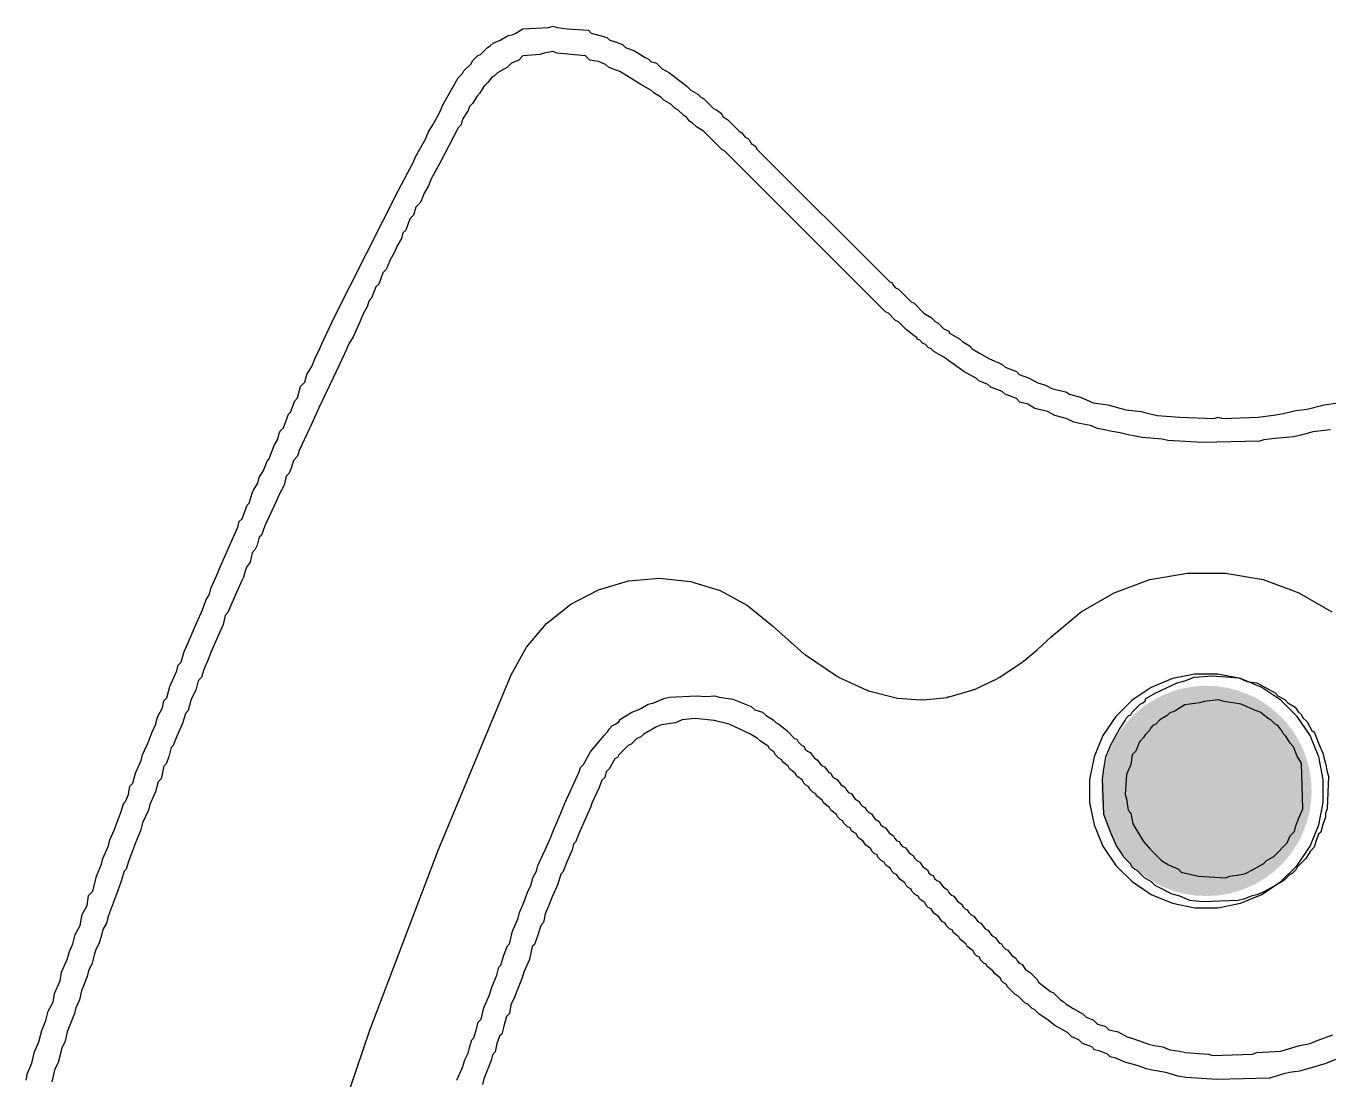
# Model space of a CAD drawing. Header units: millimetres. Extents: x 95 to 305, y 96 to 295.
# Drawn here: x 100.24 to 122.55, y 232.88 to 250.92 of the extents above; entities that cross this region are included whole.
import ezdxf

# ---------------------------------------------------------------- set-up
doc = ezdxf.new("R2010")
doc.units = ezdxf.units.MM
for name, color, linetype in [('BottomLayer', 5, 'Continuous'), ('BottomOverlay', 54, 'Continuous'), ('BottomSolder', 6, 'Continuous'), ('MultiLayer', 9, 'Continuous'), ('PadHoleLayer', 156, 'Continuous')]:
    doc.layers.add(name, color=color, linetype=linetype)

msp = doc.modelspace()

# ---------------------------------------------------------------- hatches: boundary and pattern name
at = {"layer": 'BottomLayer'}
h = msp.add_hatch(color=5, dxfattribs=at)
edge = h.paths.add_edge_path()
edge.add_arc((120.45, 237.83), 1.75, 0, 360)
at = {"layer": 'BottomSolder'}
h = msp.add_hatch(color=6, dxfattribs=at)
edge = h.paths.add_edge_path()
edge.add_arc((120.45, 237.83), 1.8, 0, 360)
at = {"layer": 'MultiLayer'}
h = msp.add_hatch(color=9, dxfattribs=at)
edge = h.paths.add_edge_path()
edge.add_arc((120.45, 237.83), 1.75, 0, 360)
at = {"layer": 'PadHoleLayer'}
h = msp.add_hatch(color=156, dxfattribs=at)
edge = h.paths.add_edge_path()
edge.add_arc((120.45, 237.83), 1.75, 0, 360)

# ---------------------------------------------------------------- linework, layer by layer
at = {"layer": 'BottomLayer'}
for p, q in [((119.481, 241.447), (120.124, 241.56)), ((120.124, 241.56), (120.777, 241.56)), ((120.777, 241.56), (121.42, 241.447)), ((110.044, 241.275), (110.556, 241.424)), ((110.556, 241.424), (111.087, 241.472)), ((111.087, 241.472), (111.617, 241.417)), ((111.617, 241.417), (112.126, 241.26)), ((118.868, 241.224), (119.481, 241.447)), ((121.42, 241.447), (122.033, 241.224)), ((109.571, 241.029), (110.044, 241.275)), ((112.126, 241.26), (112.595, 241.007)), ((118.303, 240.897), (118.868, 241.224)), ((122.033, 241.224), (122.598, 240.897)), ((109.155, 240.697), (109.571, 241.029)), ((112.595, 241.007), (113.022, 240.656)), ((117.791, 240.468), (118.303, 240.897)), ((108.81, 240.29), (109.155, 240.697)), ((113.022, 240.656), (113.558, 240.179)), ((117.561, 240.252), (117.791, 240.468)), ((108.546, 239.815), (108.81, 240.29)), ((117.312, 240.046), (117.548, 240.24)), ((117.548, 240.24), (117.554, 240.247)), ((117.554, 240.247), (117.561, 240.252)), ((113.558, 240.179), (113.573, 240.17)), ((113.573, 240.17), (113.585, 240.158)), ((113.585, 240.158), (114.119, 239.798)), ((116.903, 239.773), (117.291, 240.031)), ((117.291, 240.031), (117.3, 240.04)), ((117.3, 240.04), (117.312, 240.046)), ((107.291, 236.799), (108.546, 239.815)), ((114.119, 239.798), (114.138, 239.79)), ((114.138, 239.79), (114.154, 239.778)), ((114.154, 239.778), (114.626, 239.561)), ((116.481, 239.569), (116.872, 239.755)), ((116.872, 239.755), (116.886, 239.766)), ((116.886, 239.766), (116.903, 239.773)), ((120.253, 239.83), (119.867, 239.753)), ((120.647, 239.83), (120.253, 239.83)), ((121.034, 239.753), (120.647, 239.83)), ((114.626, 239.561), (114.648, 239.555)), ((114.648, 239.555), (114.668, 239.546)), ((114.668, 239.546), (115.116, 239.428)), ((116.049, 239.441), (116.442, 239.555)), ((116.442, 239.555), (116.461, 239.564)), ((116.461, 239.564), (116.481, 239.569)), ((119.503, 239.603), (119.176, 239.384)), ((119.867, 239.753), (119.503, 239.603)), ((121.398, 239.603), (121.034, 239.753)), ((121.725, 239.384), (121.398, 239.603)), ((115.116, 239.428), (115.139, 239.426)), ((115.139, 239.426), (115.162, 239.42)), ((115.162, 239.42), (115.562, 239.39)), ((115.562, 239.39), (115.585, 239.393)), ((115.585, 239.393), (115.608, 239.39)), ((115.608, 239.39), (116.004, 239.432)), ((116.004, 239.432), (116.026, 239.439)), ((116.026, 239.439), (116.049, 239.441)), ((119.176, 239.384), (118.897, 239.105)), ((122.004, 239.105), (121.725, 239.384)), ((118.897, 239.105), (118.678, 238.778)), ((122.223, 238.778), (122.004, 239.105)), ((118.678, 238.778), (118.527, 238.414)), ((122.374, 238.414), (122.223, 238.778)), ((118.527, 238.414), (118.45, 238.027)), ((122.45, 238.027), (122.374, 238.414)), ((118.45, 238.027), (118.45, 237.633)), ((122.45, 237.633), (122.45, 238.027)), ((118.45, 237.633), (118.527, 237.247)), ((122.374, 237.247), (122.45, 237.633)), ((118.527, 237.247), (118.678, 236.883)), ((122.223, 236.883), (122.374, 237.247)), ((118.678, 236.883), (118.897, 236.555)), ((122.004, 236.555), (122.223, 236.883)), ((106.132, 233.733), (107.291, 236.799)), ((118.897, 236.555), (119.176, 236.277)), ((121.725, 236.277), (122.004, 236.555)), ((119.176, 236.277), (119.503, 236.058)), ((121.398, 236.058), (121.725, 236.277)), ((119.503, 236.058), (119.867, 235.907)), ((121.034, 235.907), (121.398, 236.058)), ((119.867, 235.907), (120.253, 235.83)), ((120.253, 235.83), (120.647, 235.83)), ((120.647, 235.83), (121.034, 235.907)), ((105.075, 230.632), (106.132, 233.733))]:
    msp.add_line(p, q, dxfattribs=at)
at = {"layer": 'BottomOverlay'}
for p, q in [((109.189, 250.9), (109.262, 250.924)), ((109.262, 250.924), (109.335, 250.9)), ((108.362, 250.681), (108.483, 250.754)), ((108.483, 250.754), (108.581, 250.778)), ((108.581, 250.778), (108.629, 250.802)), ((108.629, 250.802), (108.751, 250.875)), ((108.751, 250.875), (109.189, 250.9)), ((109.335, 250.9), (109.506, 250.875)), ((109.506, 250.875), (109.871, 250.851)), ((109.871, 250.851), (109.919, 250.802)), ((109.919, 250.802), (110.09, 250.754)), ((110.09, 250.754), (110.187, 250.729)), ((110.187, 250.729), (110.236, 250.681)), ((108.021, 250.437), (108.143, 250.559)), ((108.143, 250.559), (108.191, 250.583)), ((108.191, 250.583), (108.24, 250.632)), ((108.24, 250.632), (108.362, 250.681)), ((109.116, 250.461), (109.043, 250.437)), ((109.262, 250.486), (109.116, 250.461)), ((109.335, 250.461), (109.262, 250.486)), ((109.822, 250.413), (109.335, 250.461)), ((110.236, 250.681), (110.333, 250.656)), ((110.333, 250.656), (110.455, 250.608)), ((110.455, 250.608), (110.504, 250.559)), ((110.504, 250.559), (110.662, 250.498)), ((110.662, 250.498), (110.844, 250.388)), ((107.741, 250.157), (107.863, 250.279)), ((107.863, 250.279), (107.887, 250.328)), ((107.887, 250.328), (107.972, 250.413)), ((107.972, 250.413), (108.021, 250.437)), ((108.556, 250.291), (108.483, 250.218)), ((108.678, 250.34), (108.556, 250.291)), ((108.751, 250.413), (108.678, 250.34)), ((109.043, 250.437), (108.751, 250.413)), ((109.895, 250.34), (109.822, 250.413)), ((110.041, 250.315), (109.895, 250.34)), ((110.163, 250.267), (110.041, 250.315)), ((110.212, 250.218), (110.163, 250.267)), ((110.844, 250.388), (110.893, 250.364)), ((110.893, 250.364), (110.942, 250.315)), ((110.942, 250.315), (111.039, 250.291)), ((111.039, 250.291), (111.136, 250.194)), ((107.449, 249.695), (107.644, 250.036)), ((107.644, 250.036), (107.717, 250.109)), ((107.717, 250.109), (107.741, 250.157)), ((108.216, 250.048), (108.155, 249.963)), ((108.264, 250.072), (108.216, 250.048)), ((108.313, 250.121), (108.264, 250.072)), ((108.483, 250.218), (108.313, 250.121)), ((110.285, 250.194), (110.212, 250.218)), ((110.406, 250.145), (110.285, 250.194)), ((110.771, 249.926), (110.406, 250.145)), ((111.136, 250.194), (111.258, 250.121)), ((111.258, 250.121), (111.562, 249.889)), ((108.082, 249.889), (108.009, 249.768)), ((108.155, 249.963), (108.082, 249.889)), ((110.942, 249.829), (110.771, 249.926)), ((110.99, 249.78), (110.942, 249.829)), ((111.562, 249.889), (111.623, 249.829)), ((111.623, 249.829), (111.745, 249.756)), ((107.327, 249.451), (107.376, 249.573)), ((107.376, 249.573), (107.449, 249.695)), ((107.887, 249.597), (107.838, 249.549)), ((107.96, 249.719), (107.887, 249.597)), ((108.009, 249.768), (107.96, 249.719)), ((111.112, 249.707), (110.99, 249.78)), ((111.161, 249.658), (111.112, 249.707)), ((111.282, 249.585), (111.161, 249.658)), ((111.355, 249.512), (111.282, 249.585)), ((111.745, 249.756), (111.794, 249.707)), ((111.794, 249.707), (111.842, 249.683)), ((111.842, 249.683), (112.013, 249.512)), ((107.206, 249.232), (107.327, 249.451)), ((107.814, 249.476), (107.717, 249.33)), ((107.838, 249.549), (107.814, 249.476)), ((111.404, 249.488), (111.355, 249.512)), ((111.502, 249.391), (111.404, 249.488)), ((111.55, 249.366), (111.502, 249.391)), ((111.599, 249.293), (111.55, 249.366)), ((112.013, 249.512), (112.061, 249.488)), ((112.061, 249.488), (112.147, 249.427)), ((112.147, 249.427), (112.171, 249.378)), ((112.171, 249.378), (112.256, 249.318)), ((107.133, 249.111), (107.206, 249.232)), ((107.644, 249.184), (107.327, 248.575)), ((107.692, 249.232), (107.644, 249.184)), ((107.717, 249.33), (107.692, 249.232)), ((111.648, 249.269), (111.599, 249.293)), ((111.721, 249.196), (111.648, 249.269)), ((111.842, 249.123), (111.721, 249.196)), ((112.159, 248.806), (111.842, 249.123)), ((112.256, 249.318), (112.451, 249.123)), ((112.451, 249.123), (112.499, 249.098)), ((106.987, 248.819), (107.084, 248.989)), ((107.084, 248.989), (107.133, 249.111)), ((112.499, 249.098), (112.548, 249.025)), ((112.548, 249.025), (112.597, 249.001)), ((112.597, 249.001), (112.633, 248.965)), ((112.633, 248.965), (112.658, 248.916)), ((112.658, 248.916), (112.731, 248.867)), ((106.865, 248.575), (106.914, 248.697)), ((106.914, 248.697), (106.987, 248.819)), ((112.207, 248.782), (112.159, 248.806)), ((114.958, 246.032), (112.207, 248.782)), ((112.731, 248.867), (112.755, 248.819)), ((112.755, 248.819), (115.031, 246.543)), ((106.621, 248.113), (106.865, 248.575)), ((107.327, 248.575), (107.181, 248.307)), ((107.181, 248.307), (107.133, 248.186)), ((105.526, 245.946), (106.621, 248.113)), ((107.06, 248.064), (107.011, 247.942)), ((107.133, 248.186), (107.06, 248.064)), ((106.914, 247.821), (106.877, 247.687)), ((106.987, 247.894), (106.914, 247.821)), ((107.011, 247.942), (106.987, 247.894)), ((106.816, 247.626), (106.743, 247.431)), ((106.877, 247.687), (106.816, 247.626)), ((106.694, 247.383), (106.67, 247.285)), ((106.743, 247.431), (106.694, 247.383)), ((106.597, 247.163), (106.548, 247.042)), ((106.67, 247.285), (106.597, 247.163)), ((106.475, 246.92), (106.427, 246.798)), ((106.548, 247.042), (106.475, 246.92)), ((106.354, 246.701), (106.281, 246.506)), ((106.402, 246.75), (106.354, 246.701)), ((106.427, 246.798), (106.402, 246.75)), ((106.232, 246.458), (106.159, 246.263)), ((106.281, 246.506), (106.232, 246.458)), ((115.031, 246.543), (115.067, 246.531)), ((115.067, 246.531), (115.092, 246.482)), ((115.092, 246.482), (115.128, 246.445)), ((115.128, 246.445), (115.177, 246.421)), ((106.159, 246.263), (106.11, 246.214)), ((115.177, 246.421), (115.396, 246.202)), ((106.086, 246.117), (106.013, 245.995)), ((106.11, 246.214), (106.086, 246.117)), ((115.006, 246.007), (114.958, 246.032)), ((115.128, 245.886), (115.006, 246.007)), ((115.396, 246.202), (115.445, 246.178)), ((115.445, 246.178), (115.615, 246.007)), ((115.615, 246.007), (115.737, 245.934)), ((105.307, 245.484), (105.526, 245.946)), ((105.964, 245.873), (105.843, 245.606)), ((106.013, 245.995), (105.964, 245.873)), ((115.177, 245.861), (115.128, 245.886)), ((115.311, 245.727), (115.177, 245.861)), ((115.737, 245.934), (115.81, 245.861)), ((115.81, 245.861), (115.858, 245.837)), ((115.858, 245.837), (115.956, 245.74)), ((105.843, 245.606), (105.77, 245.484)), ((115.445, 245.618), (115.311, 245.727)), ((115.493, 245.594), (115.445, 245.618)), ((115.505, 245.557), (115.493, 245.594)), ((115.542, 245.545), (115.505, 245.557)), ((115.956, 245.74), (116.041, 245.703)), ((116.041, 245.703), (116.053, 245.667)), ((116.053, 245.667), (116.223, 245.569)), ((116.223, 245.569), (116.272, 245.521)), ((105.198, 245.253), (105.258, 245.362)), ((105.258, 245.362), (105.307, 245.484)), ((105.721, 245.362), (105.697, 245.314)), ((105.77, 245.484), (105.721, 245.362)), ((115.591, 245.496), (115.542, 245.545)), ((115.639, 245.472), (115.591, 245.496)), ((115.688, 245.423), (115.639, 245.472)), ((115.737, 245.399), (115.688, 245.423)), ((115.785, 245.35), (115.737, 245.399)), ((115.956, 245.253), (115.785, 245.35)), ((116.272, 245.521), (116.394, 245.448)), ((116.394, 245.448), (116.442, 245.399)), ((116.442, 245.399), (116.564, 245.326)), ((105.137, 245.095), (105.198, 245.253)), ((105.697, 245.314), (105.502, 244.9)), ((116.296, 245.009), (115.956, 245.253)), ((116.564, 245.326), (116.735, 245.228)), ((116.735, 245.228), (116.905, 245.155)), ((116.905, 245.155), (116.954, 245.131)), ((116.954, 245.131), (117.002, 245.082)), ((105.015, 244.827), (105.052, 244.961)), ((105.052, 244.961), (105.137, 245.095)), ((105.502, 244.9), (105.258, 244.389)), ((116.515, 244.888), (116.296, 245.009)), ((116.552, 244.851), (116.515, 244.888)), ((117.002, 245.082), (117.197, 245.009)), ((117.197, 245.009), (117.246, 244.961)), ((117.246, 244.961), (117.404, 244.9)), ((117.404, 244.9), (117.562, 244.815)), ((104.893, 244.559), (104.942, 244.754)), ((104.942, 244.754), (105.015, 244.827)), ((116.71, 244.79), (116.552, 244.851)), ((116.759, 244.742), (116.71, 244.79)), ((116.954, 244.669), (116.759, 244.742)), ((117.002, 244.62), (116.954, 244.669)), ((117.562, 244.815), (117.696, 244.778)), ((117.696, 244.778), (117.805, 244.717)), ((117.805, 244.717), (118.061, 244.657)), ((104.772, 244.316), (104.845, 244.51)), ((104.845, 244.51), (104.893, 244.559)), ((117.197, 244.547), (117.002, 244.62)), ((117.258, 244.486), (117.197, 244.547)), ((117.392, 244.45), (117.258, 244.486)), ((117.513, 244.377), (117.392, 244.45)), ((118.061, 244.657), (118.098, 244.62)), ((118.098, 244.62), (118.292, 244.571)), ((118.292, 244.571), (118.511, 244.474)), ((118.511, 244.474), (118.767, 244.437)), ((118.767, 244.437), (118.864, 244.413)), ((122.174, 244.364), (122.466, 244.437)), ((122.466, 244.437), (122.698, 244.474)), ((104.65, 244.048), (104.735, 244.279)), ((104.735, 244.279), (104.772, 244.316)), ((105.258, 244.389), (105.137, 244.121)), ((117.732, 244.328), (117.513, 244.377)), ((117.854, 244.255), (117.732, 244.328)), ((118.049, 244.206), (117.854, 244.255)), ((118.864, 244.413), (119.071, 244.352)), ((119.071, 244.352), (119.339, 244.328)), ((119.339, 244.328), (119.412, 244.304)), ((119.412, 244.304), (119.607, 244.255)), ((119.607, 244.255), (119.996, 244.231)), ((119.996, 244.231), (120.58, 244.206)), ((120.58, 244.206), (120.653, 244.231)), ((120.653, 244.231), (120.726, 244.206)), ((120.726, 244.206), (121.335, 244.231)), ((121.335, 244.231), (121.639, 244.267)), ((121.639, 244.267), (121.761, 244.291)), ((121.761, 244.291), (121.858, 244.316)), ((121.858, 244.316), (121.98, 244.34)), ((121.98, 244.34), (122.174, 244.364)), ((104.577, 243.951), (104.601, 243.999)), ((104.601, 243.999), (104.65, 244.048)), ((105.137, 244.121), (104.918, 243.659)), ((118.183, 244.145), (118.049, 244.206)), ((118.28, 244.121), (118.183, 244.145)), ((118.463, 244.085), (118.28, 244.121)), ((118.584, 244.036), (118.463, 244.085)), ((118.706, 244.012), (118.584, 244.036)), ((118.803, 243.987), (118.706, 244.012)), ((122.576, 244.012), (122.272, 243.975)), ((104.492, 243.744), (104.553, 243.853)), ((104.553, 243.853), (104.577, 243.951)), ((118.974, 243.963), (118.803, 243.987)), ((119.108, 243.926), (118.974, 243.963)), ((119.351, 243.878), (119.108, 243.926)), ((119.692, 243.853), (119.351, 243.878)), ((119.789, 243.829), (119.692, 243.853)), ((120.385, 243.792), (119.789, 243.829)), ((121.359, 243.817), (120.385, 243.792)), ((121.432, 243.841), (121.359, 243.817)), ((121.627, 243.865), (121.432, 243.841)), ((121.943, 243.89), (121.627, 243.865)), ((122.041, 243.914), (121.943, 243.89)), ((122.174, 243.951), (122.041, 243.914)), ((122.272, 243.975), (122.174, 243.951)), ((104.407, 243.513), (104.492, 243.744)), ((104.893, 243.561), (104.82, 243.488)), ((104.918, 243.659), (104.893, 243.561)), ((104.309, 243.318), (104.37, 243.476)), ((104.37, 243.476), (104.407, 243.513)), ((104.784, 243.354), (104.747, 243.269)), ((104.82, 243.488), (104.784, 243.354)), ((104.212, 243.099), (104.236, 243.196)), ((104.236, 243.196), (104.309, 243.318)), ((104.699, 243.22), (104.662, 243.062)), ((104.747, 243.269), (104.699, 243.22)), ((104.066, 242.758), (104.114, 242.928)), ((104.114, 242.928), (104.139, 242.977)), ((104.139, 242.977), (104.212, 243.099)), ((104.577, 242.904), (104.528, 242.782)), ((104.662, 243.062), (104.577, 242.904)), ((103.944, 242.49), (104.029, 242.722)), ((104.029, 242.722), (104.066, 242.758)), ((104.528, 242.782), (104.334, 242.369)), ((103.871, 242.344), (103.895, 242.442)), ((103.895, 242.442), (103.944, 242.49)), ((103.749, 242.077), (103.871, 242.344)), ((104.273, 242.21), (104.236, 242.174)), ((104.334, 242.369), (104.273, 242.21)), ((103.555, 241.638), (103.749, 242.077)), ((104.2, 242.04), (104.163, 241.955)), ((104.236, 242.174), (104.2, 242.04)), ((104.114, 241.906), (104.078, 241.748)), ((104.163, 241.955), (104.114, 241.906)), ((103.409, 241.298), (103.53, 241.565)), ((103.53, 241.565), (103.555, 241.638)), ((103.993, 241.59), (103.968, 241.492)), ((104.017, 241.663), (103.993, 241.59)), ((104.078, 241.748), (104.017, 241.663)), ((103.944, 241.444), (103.847, 241.225)), ((103.968, 241.492), (103.944, 241.444)), ((103.323, 241.091), (103.384, 241.2)), ((103.384, 241.2), (103.409, 241.298)), ((103.822, 241.176), (103.749, 241.006)), ((103.847, 241.225), (103.822, 241.176)), ((103.165, 240.713), (103.263, 240.933)), ((103.263, 240.933), (103.323, 241.091)), ((103.701, 240.884), (103.652, 240.835)), ((103.749, 241.006), (103.701, 240.884)), ((103.092, 240.543), (103.165, 240.713)), ((103.616, 240.677), (103.506, 240.421)), ((103.652, 240.835), (103.616, 240.677)), ((103.044, 240.421), (103.092, 240.543)), ((102.898, 240.032), (102.946, 240.202)), ((102.946, 240.202), (103.044, 240.421)), ((103.409, 240.202), (103.36, 240.081)), ((103.506, 240.421), (103.409, 240.202)), ((102.824, 239.886), (102.849, 239.983)), ((102.849, 239.983), (102.898, 240.032)), ((103.36, 240.081), (103.287, 239.91)), ((102.703, 239.618), (102.824, 239.886)), ((103.25, 239.776), (103.19, 239.716)), ((103.287, 239.91), (103.25, 239.776)), ((120.081, 239.716), (120.239, 239.776)), ((120.239, 239.776), (120.556, 239.801)), ((120.556, 239.801), (121.006, 239.764)), ((121.006, 239.764), (121.14, 239.703)), ((102.654, 239.424), (102.703, 239.618)), ((103.153, 239.557), (103.068, 239.399)), ((103.19, 239.716), (103.153, 239.557)), ((119.582, 239.509), (119.947, 239.679)), ((119.947, 239.679), (120.081, 239.716)), ((121.14, 239.703), (121.31, 239.679)), ((121.31, 239.679), (121.627, 239.509)), ((102.581, 239.253), (102.605, 239.375)), ((102.605, 239.375), (102.654, 239.424)), ((103.068, 239.399), (103.019, 239.204)), ((110.771, 239.241), (110.893, 239.314)), ((110.893, 239.314), (110.99, 239.338)), ((110.99, 239.338), (111.161, 239.411)), ((111.161, 239.411), (111.258, 239.436)), ((111.258, 239.436), (111.721, 239.46)), ((111.721, 239.46), (111.879, 239.448)), ((111.879, 239.448), (112.037, 239.46)), ((112.037, 239.46), (112.11, 239.436)), ((112.11, 239.436), (112.341, 239.399)), ((112.341, 239.399), (112.658, 239.277)), ((119.181, 239.18), (119.315, 239.314)), ((119.315, 239.314), (119.363, 239.338)), ((119.363, 239.338), (119.4, 239.375)), ((119.4, 239.375), (119.412, 239.411)), ((119.412, 239.411), (119.582, 239.509)), ((120.337, 239.338), (120.081, 239.302)), ((120.41, 239.363), (120.337, 239.338)), ((120.653, 239.387), (120.41, 239.363)), ((120.751, 239.363), (120.653, 239.387)), ((121.043, 239.314), (120.751, 239.363)), ((121.262, 239.217), (121.043, 239.314)), ((121.627, 239.509), (121.675, 239.46)), ((121.675, 239.46), (121.797, 239.387)), ((121.797, 239.387), (121.846, 239.338)), ((121.846, 239.338), (121.968, 239.265)), ((102.459, 238.961), (102.496, 239.095)), ((102.496, 239.095), (102.581, 239.253)), ((102.971, 239.156), (102.922, 238.985)), ((103.019, 239.204), (102.971, 239.156)), ((110.418, 239.058), (110.613, 239.18)), ((110.613, 239.18), (110.723, 239.217)), ((110.723, 239.217), (110.771, 239.241)), ((112.658, 239.277), (112.719, 239.217)), ((112.719, 239.217), (112.852, 239.18)), ((112.852, 239.18), (112.913, 239.119)), ((112.913, 239.119), (113.035, 239.046)), ((119.083, 239.083), (119.12, 239.119)), ((119.12, 239.119), (119.156, 239.131)), ((119.156, 239.131), (119.181, 239.18)), ((119.777, 239.119), (119.655, 239.046)), ((119.826, 239.168), (119.777, 239.119)), ((119.899, 239.192), (119.826, 239.168)), ((120.081, 239.302), (119.899, 239.192)), ((121.371, 239.18), (121.262, 239.217)), ((121.505, 239.071), (121.371, 239.18)), ((121.968, 239.265), (122.028, 239.18)), ((122.028, 239.18), (122.077, 239.131)), ((122.077, 239.131), (122.101, 239.083)), ((102.399, 238.827), (102.459, 238.961)), ((102.922, 238.985), (102.824, 238.766)), ((110.199, 238.839), (110.224, 238.888)), ((110.224, 238.888), (110.285, 238.949)), ((110.285, 238.949), (110.333, 238.973)), ((110.333, 238.973), (110.394, 239.01)), ((110.394, 239.01), (110.418, 239.058)), ((111.039, 238.925), (110.82, 238.803)), ((111.124, 238.961), (111.039, 238.925)), ((111.355, 238.998), (111.124, 238.961)), ((111.477, 239.046), (111.355, 238.998)), ((111.696, 239.071), (111.477, 239.046)), ((112.025, 239.034), (111.696, 239.071)), ((112.28, 238.973), (112.025, 239.034)), ((112.645, 238.803), (112.28, 238.973)), ((113.035, 239.046), (113.084, 238.998)), ((113.084, 238.998), (113.132, 238.973)), ((113.132, 238.973), (113.266, 238.864)), ((113.266, 238.864), (113.4, 238.73)), ((118.816, 238.62), (118.962, 238.888)), ((118.962, 238.888), (119.059, 239.034)), ((119.059, 239.034), (119.083, 239.083)), ((119.473, 238.864), (119.4, 238.791)), ((119.497, 238.912), (119.473, 238.864)), ((119.534, 238.949), (119.497, 238.912)), ((119.582, 238.973), (119.534, 238.949)), ((119.655, 239.046), (119.582, 238.973)), ((121.554, 239.046), (121.505, 239.071)), ((121.627, 238.973), (121.554, 239.046)), ((121.675, 238.949), (121.627, 238.973)), ((121.736, 238.864), (121.675, 238.949)), ((121.748, 238.852), (121.736, 238.864)), ((122.101, 239.083), (122.174, 239.01)), ((122.174, 239.01), (122.26, 238.852)), ((102.24, 238.45), (102.338, 238.669)), ((102.338, 238.669), (102.399, 238.827)), ((102.824, 238.766), (102.764, 238.608)), ((110.017, 238.632), (110.139, 238.779)), ((110.139, 238.779), (110.199, 238.839)), ((110.698, 238.73), (110.601, 238.632)), ((110.771, 238.754), (110.698, 238.73)), ((110.82, 238.803), (110.771, 238.754)), ((112.767, 238.73), (112.645, 238.803)), ((112.816, 238.681), (112.767, 238.73)), ((112.95, 238.596), (112.816, 238.681)), ((113.4, 238.73), (113.437, 238.718)), ((113.437, 238.718), (113.461, 238.669)), ((113.461, 238.669), (113.522, 238.608)), ((119.302, 238.669), (119.241, 238.511)), ((119.375, 238.742), (119.302, 238.669)), ((119.4, 238.791), (119.375, 238.742)), ((121.761, 238.815), (121.748, 238.852)), ((121.809, 238.766), (121.761, 238.815)), ((121.882, 238.645), (121.809, 238.766)), ((121.943, 238.584), (121.882, 238.645)), ((122.26, 238.852), (122.296, 238.839)), ((122.296, 238.839), (122.369, 238.645)), ((122.369, 238.645), (122.442, 238.474)), ((102.216, 238.353), (102.24, 238.45)), ((102.727, 238.572), (102.691, 238.413)), ((102.764, 238.608), (102.727, 238.572)), ((109.786, 238.28), (109.907, 238.499)), ((109.907, 238.499), (110.017, 238.632)), ((110.394, 238.45), (110.37, 238.401)), ((110.552, 238.608), (110.394, 238.45)), ((110.601, 238.632), (110.552, 238.608)), ((112.974, 238.547), (112.95, 238.596)), ((113.047, 238.499), (112.974, 238.547)), ((113.071, 238.45), (113.047, 238.499)), ((113.132, 238.389), (113.071, 238.45)), ((113.522, 238.608), (113.558, 238.596)), ((113.558, 238.596), (113.583, 238.547)), ((113.583, 238.547), (113.619, 238.511)), ((113.619, 238.511), (113.668, 238.486)), ((113.668, 238.486), (113.741, 238.389)), ((118.73, 238.413), (118.816, 238.62)), ((119.181, 238.45), (119.156, 238.28)), ((119.241, 238.511), (119.181, 238.45)), ((122.004, 238.426), (121.943, 238.584)), ((122.077, 238.304), (122.004, 238.426)), ((122.442, 238.474), (122.466, 238.377)), ((102.119, 238.134), (102.216, 238.353)), ((102.605, 238.255), (102.557, 238.036)), ((102.642, 238.292), (102.605, 238.255)), ((102.691, 238.413), (102.642, 238.292)), ((109.713, 238.158), (109.737, 238.231)), ((109.737, 238.231), (109.786, 238.28)), ((110.224, 238.207), (110.175, 238.158)), ((110.321, 238.377), (110.224, 238.207)), ((110.37, 238.401), (110.321, 238.377)), ((113.181, 238.365), (113.132, 238.389)), ((113.193, 238.328), (113.181, 238.365)), ((113.29, 238.255), (113.193, 238.328)), ((113.315, 238.207), (113.29, 238.255)), ((113.412, 238.134), (113.315, 238.207)), ((113.741, 238.389), (113.789, 238.365)), ((113.789, 238.365), (113.862, 238.267)), ((113.862, 238.267), (113.911, 238.243)), ((113.911, 238.243), (113.984, 238.146)), ((118.67, 238.036), (118.694, 238.207)), ((118.694, 238.207), (118.73, 238.413)), ((119.156, 238.28), (119.083, 238.109)), ((122.101, 237.525), (122.077, 238.304)), ((122.466, 238.377), (122.491, 238.304)), ((122.491, 238.304), (122.515, 238.158)), ((102.07, 237.963), (102.119, 238.134)), ((102.508, 237.987), (102.459, 237.817)), ((102.557, 238.036), (102.508, 237.987)), ((109.469, 237.622), (109.713, 238.158)), ((110.102, 238.012), (110.053, 237.89)), ((110.151, 238.06), (110.102, 238.012)), ((110.175, 238.158), (110.151, 238.06)), ((113.437, 238.085), (113.412, 238.134)), ((113.534, 238.012), (113.437, 238.085)), ((113.558, 237.963), (113.534, 238.012)), ((113.984, 238.146), (114.021, 238.134)), ((114.021, 238.134), (114.045, 238.085)), ((114.045, 238.085), (114.082, 238.048)), ((114.082, 238.048), (114.13, 238.024)), ((114.13, 238.024), (114.191, 237.939)), ((118.694, 237.428), (118.67, 238.036)), ((119.083, 238.109), (119.059, 237.768)), ((122.515, 238.158), (122.539, 238.085)), ((122.539, 238.085), (122.515, 237.525)), ((101.948, 237.647), (101.997, 237.768)), ((101.997, 237.768), (102.021, 237.914)), ((102.021, 237.914), (102.07, 237.963)), ((102.459, 237.817), (102.362, 237.598)), ((110.053, 237.89), (109.932, 237.622)), ((113.595, 237.927), (113.558, 237.963)), ((113.643, 237.902), (113.595, 237.927)), ((113.656, 237.866), (113.643, 237.902)), ((113.716, 237.805), (113.656, 237.866)), ((113.765, 237.781), (113.716, 237.805)), ((113.777, 237.744), (113.765, 237.781)), ((114.191, 237.939), (114.264, 237.89)), ((114.264, 237.89), (114.288, 237.841)), ((114.288, 237.841), (114.325, 237.805)), ((114.325, 237.805), (114.374, 237.781)), ((114.374, 237.781), (114.434, 237.695)), ((119.059, 237.768), (119.083, 237.695)), ((101.875, 237.476), (101.912, 237.61)), ((101.912, 237.61), (101.948, 237.647)), ((102.362, 237.598), (102.338, 237.501)), ((109.396, 237.452), (109.469, 237.622)), ((109.907, 237.549), (109.713, 237.111)), ((109.932, 237.622), (109.907, 237.549)), ((113.875, 237.671), (113.777, 237.744)), ((113.899, 237.622), (113.875, 237.671)), ((113.996, 237.549), (113.899, 237.622)), ((114.021, 237.501), (113.996, 237.549)), ((114.434, 237.695), (114.507, 237.647)), ((114.507, 237.647), (114.532, 237.598)), ((114.532, 237.598), (114.568, 237.562)), ((114.568, 237.562), (114.605, 237.549)), ((114.605, 237.549), (114.629, 237.501)), ((119.083, 237.695), (119.108, 237.501)), ((122.028, 237.355), (122.101, 237.525)), ((122.515, 237.525), (122.491, 237.452)), ((101.754, 237.16), (101.875, 237.476)), ((102.338, 237.501), (102.24, 237.282)), ((109.274, 237.16), (109.347, 237.33)), ((109.347, 237.33), (109.396, 237.452)), ((114.118, 237.428), (114.021, 237.501)), ((114.142, 237.379), (114.118, 237.428)), ((114.179, 237.342), (114.142, 237.379)), ((114.228, 237.318), (114.179, 237.342)), ((114.24, 237.282), (114.228, 237.318)), ((114.629, 237.501), (114.666, 237.464)), ((114.666, 237.464), (114.714, 237.44)), ((114.714, 237.44), (114.775, 237.355)), ((114.775, 237.355), (114.848, 237.306)), ((114.848, 237.306), (114.873, 237.257)), ((118.816, 237.111), (118.694, 237.428)), ((119.108, 237.501), (119.156, 237.452)), ((119.156, 237.452), (119.193, 237.269)), ((121.98, 237.233), (122.028, 237.355)), ((122.491, 237.379), (122.442, 237.257)), ((122.491, 237.452), (122.491, 237.403)), ((122.491, 237.403), (122.491, 237.379)), ((101.681, 236.99), (101.754, 237.16)), ((102.204, 237.148), (102.119, 236.941)), ((102.24, 237.282), (102.204, 237.148)), ((109.226, 237.038), (109.274, 237.16)), ((109.713, 237.111), (109.652, 236.953)), ((114.301, 237.221), (114.24, 237.282)), ((114.349, 237.196), (114.301, 237.221)), ((114.374, 237.148), (114.349, 237.196)), ((114.459, 237.087), (114.374, 237.148)), ((114.483, 237.038), (114.459, 237.087)), ((114.873, 237.257), (114.909, 237.221)), ((114.909, 237.221), (114.958, 237.196)), ((114.958, 237.196), (115.019, 237.111)), ((115.019, 237.111), (115.092, 237.063)), ((118.889, 236.941), (118.816, 237.111)), ((119.193, 237.269), (119.375, 236.965)), ((121.882, 237.063), (121.955, 237.136)), ((121.955, 237.136), (121.98, 237.233)), ((122.369, 237.087), (122.32, 236.965)), ((122.406, 237.123), (122.369, 237.087)), ((122.442, 237.257), (122.406, 237.123)), ((101.559, 236.673), (101.656, 236.892)), ((101.656, 236.892), (101.681, 236.99)), ((102.119, 236.941), (101.997, 236.624)), ((109.128, 236.819), (109.226, 237.038)), ((109.615, 236.917), (109.591, 236.819)), ((109.652, 236.953), (109.615, 236.917)), ((114.52, 237.002), (114.483, 237.038)), ((114.568, 236.977), (114.52, 237.002)), ((114.617, 236.904), (114.568, 236.977)), ((114.702, 236.844), (114.617, 236.904)), ((115.092, 237.063), (115.116, 237.014)), ((115.116, 237.014), (115.152, 236.977)), ((115.152, 236.977), (115.189, 236.965)), ((115.189, 236.965), (115.213, 236.917)), ((115.213, 236.917), (115.25, 236.88)), ((115.25, 236.88), (115.298, 236.856)), ((115.298, 236.856), (115.359, 236.77)), ((118.913, 236.892), (118.889, 236.941)), ((119.01, 236.746), (118.913, 236.892)), ((119.375, 236.965), (119.485, 236.831)), ((121.602, 236.71), (121.834, 236.941)), ((121.834, 236.941), (121.882, 237.063)), ((122.296, 236.868), (122.223, 236.795)), ((122.32, 236.965), (122.296, 236.868)), ((101.534, 236.576), (101.559, 236.673)), ((109.007, 236.551), (109.128, 236.819)), ((109.591, 236.819), (109.494, 236.6)), ((114.727, 236.795), (114.702, 236.844)), ((114.763, 236.758), (114.727, 236.795)), ((114.812, 236.734), (114.763, 236.758)), ((114.824, 236.697), (114.812, 236.734)), ((114.885, 236.637), (114.824, 236.697)), ((114.933, 236.612), (114.885, 236.637)), ((115.359, 236.77), (115.432, 236.722)), ((115.432, 236.722), (115.457, 236.673)), ((115.457, 236.673), (115.493, 236.637)), ((115.493, 236.637), (115.542, 236.612)), ((119.035, 236.697), (119.01, 236.746)), ((119.156, 236.576), (119.035, 236.697)), ((119.485, 236.831), (119.68, 236.637)), ((119.68, 236.637), (119.801, 236.564)), ((121.432, 236.588), (121.481, 236.637)), ((121.481, 236.637), (121.602, 236.71)), ((122.15, 236.673), (122.004, 236.527)), ((122.223, 236.795), (122.15, 236.673)), ((101.449, 236.369), (101.534, 236.576)), ((101.924, 236.454), (101.875, 236.284)), ((101.96, 236.491), (101.924, 236.454)), ((101.997, 236.624), (101.96, 236.491)), ((108.922, 236.345), (108.982, 236.454)), ((108.982, 236.454), (109.007, 236.551)), ((109.433, 236.442), (109.396, 236.405)), ((109.494, 236.6), (109.433, 236.442)), ((114.958, 236.564), (114.933, 236.612)), ((115.043, 236.503), (114.958, 236.564)), ((115.067, 236.454), (115.043, 236.503)), ((115.104, 236.418), (115.067, 236.454)), ((115.152, 236.393), (115.104, 236.418)), ((115.542, 236.612), (115.603, 236.527)), ((115.603, 236.527), (115.676, 236.478)), ((115.676, 236.478), (115.7, 236.43)), ((115.7, 236.43), (115.737, 236.393)), ((119.181, 236.527), (119.156, 236.576)), ((119.217, 236.491), (119.181, 236.527)), ((119.266, 236.466), (119.217, 236.491)), ((119.388, 236.345), (119.266, 236.466)), ((119.801, 236.564), (119.923, 236.515)), ((119.923, 236.515), (119.972, 236.491)), ((119.972, 236.491), (120.02, 236.442)), ((120.02, 236.442), (120.312, 236.369)), ((121.018, 236.393), (121.116, 236.418)), ((121.116, 236.418), (121.164, 236.442)), ((121.164, 236.442), (121.432, 236.588)), ((121.919, 236.418), (121.87, 236.393)), ((121.98, 236.478), (121.919, 236.418)), ((122.004, 236.527), (121.98, 236.478)), ((101.388, 236.113), (101.449, 236.369)), ((101.875, 236.284), (101.814, 236.126)), ((108.824, 236.077), (108.885, 236.211)), ((108.885, 236.211), (108.922, 236.345)), ((109.347, 236.235), (109.25, 236.016)), ((109.396, 236.405), (109.347, 236.235)), ((115.201, 236.32), (115.152, 236.393)), ((115.286, 236.259), (115.201, 236.32)), ((115.311, 236.211), (115.286, 236.259)), ((115.347, 236.174), (115.311, 236.211)), ((115.737, 236.393), (115.773, 236.381)), ((115.773, 236.381), (115.797, 236.332)), ((115.797, 236.332), (115.834, 236.296)), ((115.834, 236.296), (115.883, 236.272)), ((115.883, 236.272), (115.943, 236.186)), ((115.943, 236.186), (116.017, 236.138)), ((119.509, 236.272), (119.388, 236.345)), ((119.57, 236.211), (119.509, 236.272)), ((119.862, 236.065), (119.57, 236.211)), ((120.312, 236.369), (120.775, 236.345)), ((120.775, 236.345), (120.848, 236.369)), ((120.848, 236.369), (121.018, 236.393)), ((121.651, 236.223), (121.432, 236.101)), ((121.773, 236.296), (121.651, 236.223)), ((121.87, 236.393), (121.773, 236.296)), ((101.291, 235.87), (101.315, 236.04)), ((101.315, 236.04), (101.388, 236.113)), ((101.778, 236.016), (101.656, 235.7)), ((101.814, 236.126), (101.778, 236.016)), ((108.763, 235.919), (108.824, 236.077)), ((109.25, 236.016), (109.189, 235.858)), ((115.396, 236.15), (115.347, 236.174)), ((115.408, 236.113), (115.396, 236.15)), ((115.469, 236.052), (115.408, 236.113)), ((115.518, 236.028), (115.469, 236.052)), ((115.542, 235.979), (115.518, 236.028)), ((115.627, 235.919), (115.542, 235.979)), ((116.017, 236.138), (116.041, 236.089)), ((116.041, 236.089), (116.077, 236.052)), ((116.077, 236.052), (116.126, 236.028)), ((116.126, 236.028), (116.187, 235.943)), ((119.996, 236.028), (119.862, 236.065)), ((120.166, 235.955), (119.996, 236.028)), ((121.091, 235.979), (120.994, 235.955)), ((121.213, 236.028), (121.091, 235.979)), ((121.31, 236.052), (121.213, 236.028)), ((121.432, 236.101), (121.31, 236.052)), ((101.206, 235.712), (101.291, 235.87)), ((108.666, 235.651), (108.69, 235.748)), ((108.69, 235.748), (108.763, 235.919)), ((109.189, 235.858), (109.128, 235.724)), ((115.651, 235.87), (115.627, 235.919)), ((115.688, 235.833), (115.651, 235.87)), ((115.737, 235.809), (115.688, 235.833)), ((115.785, 235.736), (115.737, 235.809)), ((116.187, 235.943), (116.26, 235.894)), ((116.26, 235.894), (116.284, 235.846)), ((116.284, 235.846), (116.321, 235.809)), ((116.321, 235.809), (116.357, 235.797)), ((116.357, 235.797), (116.382, 235.748)), ((116.382, 235.748), (116.418, 235.712)), ((120.385, 235.931), (120.166, 235.955)), ((120.994, 235.955), (120.385, 235.931)), ((101.084, 235.371), (101.169, 235.529)), ((101.169, 235.529), (101.206, 235.712)), ((101.62, 235.566), (101.559, 235.456)), ((101.656, 235.7), (101.62, 235.566)), ((108.569, 235.432), (108.666, 235.651)), ((109.055, 235.529), (109.007, 235.359)), ((109.104, 235.578), (109.055, 235.529)), ((109.128, 235.724), (109.104, 235.578)), ((115.87, 235.675), (115.785, 235.736)), ((115.895, 235.627), (115.87, 235.675)), ((115.931, 235.59), (115.895, 235.627)), ((115.98, 235.566), (115.931, 235.59)), ((115.992, 235.529), (115.98, 235.566)), ((116.053, 235.468), (115.992, 235.529)), ((116.418, 235.712), (116.467, 235.687)), ((116.467, 235.687), (116.54, 235.59)), ((116.54, 235.59), (116.588, 235.566)), ((116.588, 235.566), (116.662, 235.468)), ((101.048, 235.213), (101.084, 235.371)), ((101.534, 235.359), (101.498, 235.225)), ((101.559, 235.456), (101.534, 235.359)), ((108.52, 235.213), (108.569, 235.432)), ((109.007, 235.359), (108.946, 235.201)), ((116.102, 235.444), (116.053, 235.468)), ((116.114, 235.407), (116.102, 235.444)), ((116.211, 235.334), (116.114, 235.407)), ((116.236, 235.286), (116.211, 235.334)), ((116.662, 235.468), (116.71, 235.444)), ((116.71, 235.444), (116.783, 235.347)), ((116.783, 235.347), (116.832, 235.322)), ((116.832, 235.322), (116.905, 235.225)), ((100.95, 234.945), (100.987, 235.079)), ((100.987, 235.079), (101.048, 235.213)), ((101.437, 235.115), (101.413, 235.018)), ((101.498, 235.225), (101.437, 235.115)), ((108.423, 235.018), (108.483, 235.176)), ((108.483, 235.176), (108.52, 235.213)), ((108.909, 235.164), (108.861, 234.945)), ((108.946, 235.201), (108.909, 235.164)), ((116.333, 235.213), (116.236, 235.286)), ((116.357, 235.164), (116.333, 235.213)), ((116.455, 235.091), (116.357, 235.164)), ((116.479, 235.042), (116.455, 235.091)), ((116.905, 235.225), (116.941, 235.213)), ((116.941, 235.213), (116.966, 235.164)), ((116.966, 235.164), (117.002, 235.128)), ((117.002, 235.128), (117.051, 235.103)), ((117.051, 235.103), (117.112, 235.018)), ((100.853, 234.726), (100.95, 234.945)), ((101.376, 234.884), (101.315, 234.75)), ((101.413, 235.018), (101.376, 234.884)), ((108.337, 234.811), (108.374, 234.848)), ((108.374, 234.848), (108.423, 235.018)), ((108.861, 234.945), (108.763, 234.726)), ((116.515, 235.006), (116.479, 235.042)), ((116.564, 234.982), (116.515, 235.006)), ((116.576, 234.945), (116.564, 234.982)), ((116.637, 234.884), (116.576, 234.945)), ((116.686, 234.86), (116.637, 234.884)), ((116.698, 234.823), (116.686, 234.86)), ((117.112, 235.018), (117.185, 234.969)), ((117.185, 234.969), (117.209, 234.921)), ((117.209, 234.921), (117.246, 234.884)), ((117.246, 234.884), (117.294, 234.86)), ((117.294, 234.86), (117.355, 234.775)), ((100.829, 234.58), (100.853, 234.726)), ((101.291, 234.653), (101.194, 234.41)), ((101.315, 234.75), (101.291, 234.653)), ((108.216, 234.47), (108.301, 234.677)), ((108.301, 234.677), (108.337, 234.811)), ((108.739, 234.629), (108.666, 234.458)), ((108.763, 234.726), (108.739, 234.629)), ((116.795, 234.75), (116.698, 234.823)), ((116.82, 234.702), (116.795, 234.75)), ((116.917, 234.629), (116.82, 234.702)), ((116.941, 234.58), (116.917, 234.629)), ((117.355, 234.775), (117.44, 234.714)), ((117.44, 234.714), (117.55, 234.604)), ((100.731, 234.361), (100.829, 234.58)), ((101.194, 234.41), (101.157, 234.251)), ((108.179, 234.337), (108.216, 234.47)), ((108.666, 234.458), (108.605, 234.3)), ((116.978, 234.543), (116.941, 234.58)), ((117.027, 234.519), (116.978, 234.543)), ((117.039, 234.483), (117.027, 234.519)), ((117.173, 234.349), (117.039, 234.483)), ((117.55, 234.604), (117.574, 234.556)), ((117.574, 234.556), (117.781, 234.397)), ((100.622, 234.057), (100.707, 234.215)), ((100.707, 234.215), (100.731, 234.361)), ((101.157, 234.251), (101.096, 234.117)), ((108.082, 234.117), (108.179, 234.337)), ((108.605, 234.3), (108.544, 234.166)), ((117.221, 234.324), (117.173, 234.349)), ((117.343, 234.203), (117.221, 234.324)), ((117.392, 234.178), (117.343, 234.203)), ((117.465, 234.105), (117.392, 234.178)), ((117.781, 234.397), (117.83, 234.373)), ((117.83, 234.373), (117.951, 234.251)), ((117.951, 234.251), (118, 234.227)), ((118, 234.227), (118.049, 234.178)), ((118.049, 234.178), (118.171, 234.105)), ((100.585, 233.898), (100.622, 234.057)), ((101.072, 234.02), (100.95, 233.704)), ((101.096, 234.117), (101.072, 234.02)), ((108.033, 233.923), (108.082, 234.117)), ((108.471, 233.971), (108.423, 233.801)), ((108.52, 234.02), (108.471, 233.971)), ((108.544, 234.166), (108.52, 234.02)), ((117.513, 234.081), (117.465, 234.105)), ((117.586, 234.008), (117.513, 234.081)), ((117.72, 233.923), (117.586, 234.008)), ((118.171, 234.105), (118.341, 234.008)), ((118.341, 234.008), (118.39, 233.959)), ((118.39, 233.959), (118.511, 233.911)), ((100.512, 233.728), (100.585, 233.898)), ((107.911, 233.606), (107.96, 233.777)), ((107.96, 233.777), (107.984, 233.874)), ((107.984, 233.874), (108.033, 233.923)), ((108.423, 233.801), (108.386, 233.667)), ((117.854, 233.813), (117.72, 233.923)), ((118.073, 233.692), (117.854, 233.813)), ((118.511, 233.911), (118.584, 233.838)), ((118.584, 233.838), (118.718, 233.801)), ((118.718, 233.801), (118.779, 233.74)), ((118.779, 233.74), (118.937, 233.704)), ((100.391, 233.363), (100.464, 233.533)), ((100.464, 233.533), (100.512, 233.728)), ((100.914, 233.546), (100.853, 233.412)), ((100.95, 233.704), (100.914, 233.546)), ((107.838, 233.436), (107.875, 233.57)), ((107.875, 233.57), (107.911, 233.606)), ((108.301, 233.509), (108.277, 233.363)), ((108.35, 233.631), (108.301, 233.509)), ((108.386, 233.667), (108.35, 233.631)), ((118.146, 233.619), (118.073, 233.692)), ((118.268, 233.57), (118.146, 233.619)), ((118.329, 233.509), (118.268, 233.57)), ((118.487, 233.448), (118.329, 233.509)), ((118.937, 233.704), (119.095, 233.619)), ((119.095, 233.619), (119.193, 233.594)), ((119.193, 233.594), (119.351, 233.533)), ((119.351, 233.533), (119.461, 233.497)), ((122.041, 233.472), (122.223, 233.509)), ((122.223, 233.509), (122.345, 233.558)), ((122.345, 233.558), (122.613, 233.655)), ((100.342, 233.168), (100.391, 233.363)), ((100.829, 233.314), (100.792, 233.18)), ((100.853, 233.412), (100.829, 233.314)), ((107.753, 233.229), (107.814, 233.339)), ((107.814, 233.339), (107.838, 233.436)), ((108.228, 233.314), (108.204, 233.217)), ((108.277, 233.363), (108.228, 233.314)), ((118.536, 233.399), (118.487, 233.448)), ((118.633, 233.375), (118.536, 233.399)), ((118.755, 233.326), (118.633, 233.375)), ((118.803, 233.278), (118.755, 233.326)), ((119.461, 233.497), (119.558, 233.472)), ((119.558, 233.472), (119.704, 233.448)), ((119.704, 233.448), (119.826, 233.399)), ((119.826, 233.399), (119.996, 233.375)), ((119.996, 233.375), (120.093, 233.351)), ((120.093, 233.351), (120.483, 233.326)), ((120.483, 233.326), (120.556, 233.302)), ((120.556, 233.302), (121.237, 233.326)), ((121.237, 233.326), (121.31, 233.351)), ((121.31, 233.351), (121.724, 233.375)), ((121.724, 233.375), (121.797, 233.399)), ((121.797, 233.399), (122.041, 233.472)), ((100.269, 232.998), (100.342, 233.168)), ((100.792, 233.18), (100.731, 233.047)), ((107.619, 232.876), (107.717, 233.095)), ((107.717, 233.095), (107.753, 233.229)), ((108.204, 233.217), (108.082, 232.901)), ((118.901, 233.253), (118.803, 233.278)), ((119.071, 233.18), (118.901, 233.253)), ((119.266, 233.132), (119.071, 233.18)), ((119.424, 233.071), (119.266, 233.132)), ((119.521, 233.047), (119.424, 233.071)), ((122.381, 233.132), (122.041, 233.034)), ((122.479, 233.156), (122.381, 233.132)), ((122.722, 233.253), (122.479, 233.156)), ((100.245, 232.876), (100.269, 232.998)), ((100.731, 233.047), (100.683, 232.852)), ((108.082, 232.901), (108.057, 232.803)), ((119.753, 233.01), (119.521, 233.047)), ((119.96, 232.949), (119.753, 233.01)), ((120.106, 232.925), (119.96, 232.949)), ((120.629, 232.888), (120.106, 232.925)), ((121.529, 232.913), (120.629, 232.888)), ((121.773, 232.986), (121.529, 232.913)), ((121.87, 233.01), (121.773, 232.986)), ((122.041, 233.034), (121.87, 233.01))]:
    msp.add_line(p, q, dxfattribs=at)

doc.saveas('drawing.dxf')
